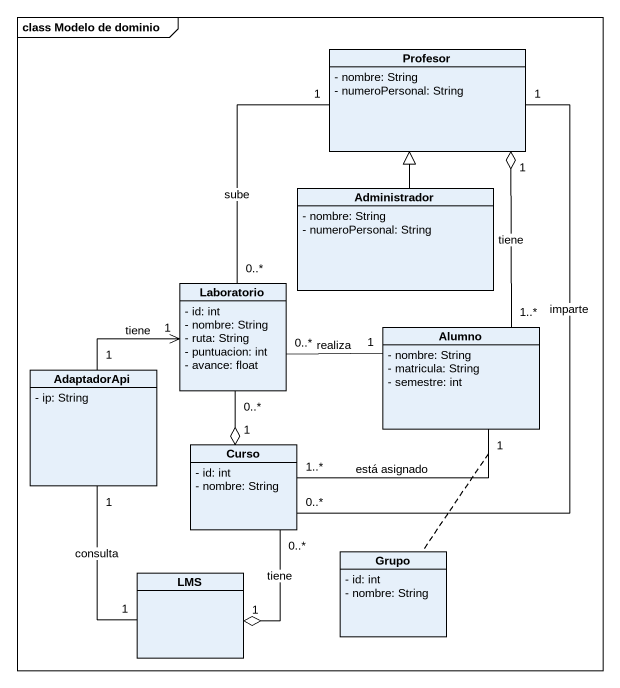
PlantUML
@startuml
mainframe class Modelo de dominio
hide circle
hide empty members
skinparam classAttributeIconSize 0
class Profesor {
  - nombre: String
  - numeroPersonal: String
}
class Administrador {
  - nombre: String
  - numeroPersonal: String
}
class Laboratorio {
  - id: int
  - nombre: String
  - ruta: String
  - puntuacion: int
  - avance: float
}
class Alumno {
  - nombre: String
  - matricula: String
  - semestre: int
}
class AdaptadorApi {
  - ip: String
}
class Curso {
  - id: int
  - nombre: String
}
class LMS
class Grupo {
  - id: int
  - nombre: String
}
Administrador -up-|> Profesor
Laboratorio "0..*" -up- "1" Profesor : sube
Laboratorio "0..*" --o "1" Curso
Alumno "1..*" -up-o "1" Profesor : tiene
Alumno "1" -left- "0..*" Laboratorio : realiza
Alumno "1" -left- "1..*" Curso : está asignado
(Alumno, Curso) .. Grupo
AdaptadorApi "1" -up-> "1" Laboratorio : tiene
Curso "0..*" -up- "1" Profesor : imparte
Curso "0..*" --o "1" LMS : tiene
LMS "1" -up- "1" AdaptadorApi : consulta
@enduml
